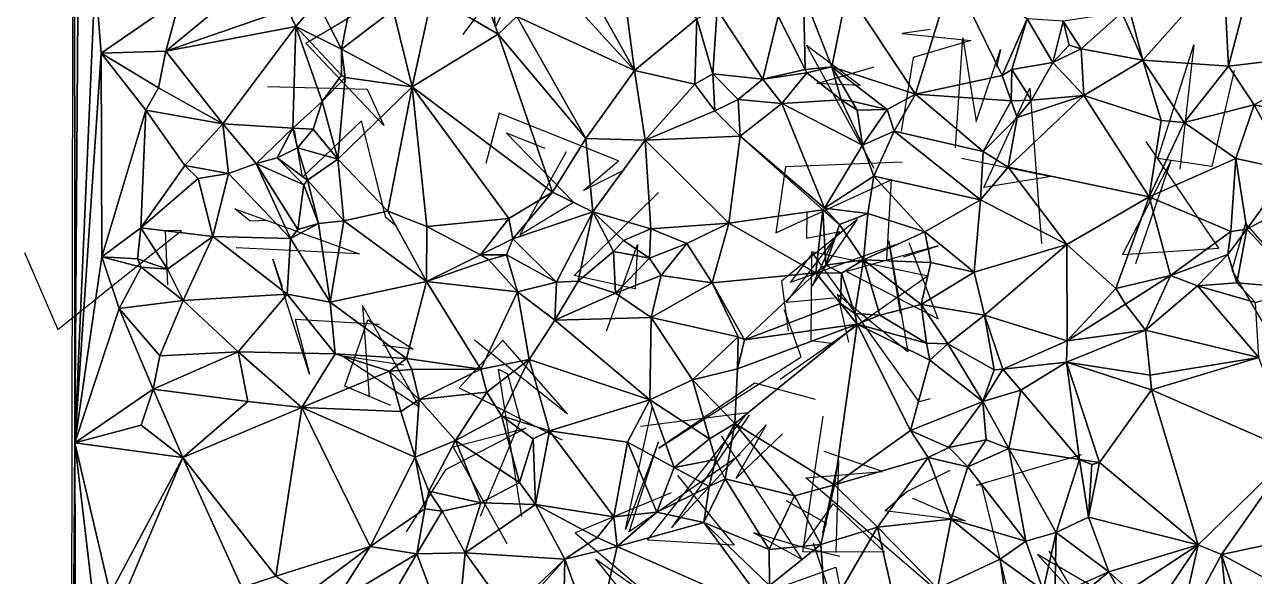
# Model space of a CAD drawing. Header units: metres. Extents: x -15.8 to 15.6, y -15.7 to 15.8.
# Drawn here: x -15.58 to -0.18, y -4.18 to 2.73 of the extents above; entities that cross this region are included whole.
import ezdxf

# ---------------------------------------------------------------- set-up
doc = ezdxf.new("R2010")
doc.units = ezdxf.units.M
doc.layers.add('CRACKS', color=1, linetype='Continuous')
doc.layers.add('STREET_MESH', color=7, linetype='Continuous')

msp = doc.modelspace()

# ---------------------------------------------------------------- linework, layer by layer
at = {"layer": 'CRACKS'}
for points in [[(-10.086, 2.605, 0.1), (-9.053, 3.993, 0.1), (-9.683, 2.699, 0.1), (-9.778, 3.835, 0.1), (-9.634, 3.802, 0.1)], [(-12.537, 1.953, 0.1), (-11.287, 1.918, 0.1), (-11.079, 1.464, 0.1), (-12.057, 2.494, 0.1), (-11.361, 2.907, 0.1)], [(-4.239, 2.666, 0.1), (-4.586, 2.615, 0.1), (-3.729, 2.528, 0.1), (-4.449, 2.315, 0.1), (-4.6, 1.389, 0.1)], [(-4.939, 0.926, 0.1), (-5.788, 2.472, 0.1), (-5.108, 1.967, 0.1), (-5.655, 1.99, 0.1), (-4.937, 2.2, 0.1)], [(-3.922, 1.188, 0.1), (-3.827, 2.563, 0.1), (-3.661, 1.514, 0.1), (-3.358, 2.415, 0.1), (-3.408, 2.196, 0.1)], [(-0.429, 2.155, 0.1), (-0.709, 0.951, 0.1), (-1.385, 1.05, 0.1), (-0.934, 2.475, 0.1), (-1.109, 0.92, 0.1)], [(-3.844, 1.056, 0.1), (-2.721, 0.827, 0.1), (-3.567, 0.689, 0.1), (-2.988, 1.933, 0.1), (-2.845, -0.014, 0.1)], [(-8.068, 0.907, 0.1), (-8.579, 0.65, 0.1), (-8.14, 1.023, 0.1), (-9.636, 1.621, 0.1), (-9.803, 0.991, 0.1)], [(-10.927, 0.203, 0.1), (-11.053, 0.311, 0.1), (-11.361, 1.524, 0.1), (-12.1, 0.817, 0.1), (-12.199, 1.403, 0.1)], [(-8.795, 1.135, 0.1), (-9.378, 0.095, 0.1), (-8.704, 0.505, 0.1), (-9.547, 1.373, 0.1), (-9.064, 1.181, 0.1)], [(-1.66, -0.263, 0.1), (-1.217, 1.025, 0.1), (-1.829, -0.152, 0.1), (-0.622, -0.072, 0.1), (-1.531, 1.266, 0.1)], [(-4.588, 1.007, 0.1), (-6.051, 0.946, 0.1), (-6.171, 0.119, 0.1), (-4.725, 0.784, 0.1), (-4.783, -0.207, 0.1)], [(-8.293, -1.109, 0.1), (-7.901, -0.025, 0.1), (-7.933, -0.58, 0.1), (-8.698, -0.413, 0.1), (-7.641, 0.626, 0.1)], [(-12.536, 0.277, 0.1), (-12.755, 0.268, 0.1), (-12.947, 0.422, 0.1), (-11.389, -0.143, 0.1), (-12.93, -0.067, 0.1)], [(-5.783, 0.382, 0.1), (-5.786, 0.054, 0.1), (-5.367, 0.138, 0.1), (-6.041, -0.747, 0.1), (-5.438, -0.694, 0.1)], [(-5.439, 0.058, 0.1), (-5.719, -0.549, 0.1), (-5.148, 0.293, 0.1), (-6.101, -0.484, 0.1), (-6.016, -1.106, 0.1)], [(0.574, -0.733, 0.1), (-0.289, 0.241, 0.1), (-0.459, -0.345, 0.1), (-0.018, -1.096, 0.1), (-0.021, -1.158, 0.1)], [(-15.579, -0.126, 0.1), (-15.164, -1.09, 0.1), (-13.614, 0.149, 0.1), (-13.818, 0.144, 0.1), (-13.788, -0.531, 0.1)], [(-4.61, -0.889, 0.1), (-4.753, 0.021, 0.1), (-4.519, -1.368, 0.1), (-5.399, -0.653, 0.1), (-5.261, -1.249, 0.1)], [(-4.675, -0.028, 0.1), (-5.988, -0.503, 0.1), (-5.695, -0.119, 0.1), (-4.263, -0.419, 0.1), (-6.118, -1.715, 0.1)], [(-4.237, -1.957, 0.1), (-4.375, -1.996, 0.1), (-5.724, -0.112, 0.1), (-5.734, -1.227, 0.1), (-5.437, -1.264, 0.1)], [(-4.573, -0.178, 0.1), (-4.138, -0.042, 0.1), (-5.286, -0.364, 0.1), (-4.137, -0.957, 0.1), (-4.502, -0.004, 0.1)], [(-11.139, -1.028, 0.1), (-12.191, -0.963, 0.1), (-12.011, -1.65, 0.1), (-12.472, -0.207, 0.1), (-12.352, -0.557, 0.1)], [(-10.829, -1.538, 0.1), (-11.593, -1.423, 0.1), (-10.634, -2.057, 0.1), (-11.349, -0.79, 0.1), (-11.264, -1.935, 0.1)], [(-5.673, -1.964, 0.1), (-6.435, -1.763, 0.1), (-7.635, -2.574, 0.1), (-5.852, -1.43, 0.1), (-6.063, -0.849, 0.1)], [(-10.992, -2.04, 0.1), (-11.568, -1.8, 0.1), (-11.281, -0.968, 0.1), (-10.711, -1.334, 0.1), (-11.093, -1.288, 0.1)], [(-9.945, -1.218, 0.1), (-8.778, -2.146, 0.1), (-9.59, -1.221, 0.1), (-10.137, -1.82, 0.1), (-8.848, -2.47, 0.1)], [(-9.352, -3.429, 0.1), (-9.645, -1.587, 0.1), (-9.533, -1.646, 0.1), (-9.373, -2.229, 0.1), (-9.875, -3.431, 0.1)], [(-6.616, -2.658, 0.1), (-8.009, -3.622, 0.1), (-7.641, -2.495, 0.1), (-8.055, -3.592, 0.1), (-7.713, -2.051, 0.1)], [(-7.4, -2.918, 0.1), (-6.691, -3.791, 0.1), (-7.777, -3.727, 0.1), (-6.527, -2.134, 0.1), (-7.865, -2.305, 0.1)], [(-6.504, -2.161, 0.1), (-7.477, -3.572, 0.1), (-6.293, -2.284, 0.1), (-6.67, -2.956, 0.1), (-6.085, -2.397, 0.1)], [(-5.835, -3.813, 0.1), (-5.451, -3.272, 0.1), (-4.81, -3.877, 0.1), (-5.833, -3.875, 0.1), (-5.578, -2.176, 0.1)], [(-9.536, -3.775, 0.1), (-10.212, -2.56, 0.1), (-9.302, -2.324, 0.1), (-10.306, -2.845, 0.1), (-10.802, -3.624, 0.1)], [(-5.37, -3.93, 0.1), (-5.812, -3.823, 0.1), (-6.445, -3.635, 0.1), (-5.841, -3.968, 0.1), (-6.849, -2.419, 0.1)], [(-4.581, -4.402, 0.1), (-3.934, -4.55, 0.1), (-5.794, -2.948, 0.1), (-4.836, -2.866, 0.1), (-5.565, -2.616, 0.1)], [(-6.039, -3.231, 0.1), (-5.54, -3.515, 0.1), (-5.581, -3.635, 0.1), (-5.386, -2.731, 0.1), (-5.42, -3.883, 0.1)], [(-2.263, -4.351, 0.1), (-3.265, -4.356, 0.1), (-3.59, -3.036, 0.1), (-3.656, -3.038, 0.1), (-2.344, -2.654, 0.1)], [(-4.457, -3.203, 0.1), (-3.798, -3.485, 0.1), (-4.806, -3.358, 0.1), (-4.535, -3.122, 0.1), (-3.987, -2.85, 0.1)], [(-7.483, -3.136, 0.1), (-8.683, -3.635, 0.1), (-7.626, -4.528, 0.1), (-8.43, -3.965, 0.1), (-7.826, -4.711, 0.1)], [(-5.86, -5.082, 0.1), (-6.33, -4.392, 0.1), (-5.418, -4.064, 0.1), (-5.147, -5.448, 0.1), (-5.7, -3.763, 0.1)], [(-2.021, -4.469, 0.1), (-1.211, -4.883, 0.1), (-2.895, -3.908, 0.1), (-2.397, -4.445, 0.1), (-2.747, -3.86, 0.1)]]:
    msp.add_polyline3d(points, dxfattribs=at)
at = {"layer": 'STREET_MESH'}
for points in [[(-14.949, -2.508), (-14.96, 14.885), (-14.999, -9.81)], [(-14.949, -2.508), (-14.894, 5.288), (-14.96, 14.885)], [(-14.894, 5.288), (-14.949, -2.508), (-14.694, 3.316)], [(-7.94, 2.152), (-8.132, 3.601), (-8.629, 3.388)], [(-8.132, 3.601), (-7.94, 2.152), (-7.161, 2.802)], [(-0.565, 3.419), (-1.764, 3.009), (-1.572, 2.282)], [(-0.565, 3.419), (-1.572, 2.282), (-0.501, 2.206)], [(-0.159, 3.516), (-0.565, 3.419), (-0.501, 2.206)], [(0.976, 2.385), (-0.159, 3.516), (-0.501, 2.206)], [(-14.949, -2.508), (-14.62, 2.369), (-14.694, 3.316)], [(-14.62, 2.369), (-13.632, 3.056), (-14.694, 3.316)], [(-13.632, 3.056), (-13.809, 2.395), (-12.748, 3.272)], [(-13.809, 2.395), (-12.286, 2.921), (-12.748, 3.272)], [(-11.915, 3.015), (-11.609, 2.419), (-11.447, 3.249)], [(-11.609, 2.419), (-10.965, 2.915), (-11.447, 3.249)], [(-8.824, 3.127), (-7.94, 2.152), (-8.629, 3.388)], [(-5.278, 3.152), (-4.423, 1.858), (-3.958, 3.364)], [(-3.958, 3.364), (-4.423, 1.858), (-3.337, 2.089)], [(-3.022, 2.801), (-3.958, 3.364), (-3.337, 2.089)], [(-10.723, 1.949), (-10.476, 3.094), (-10.965, 2.915)], [(-10.476, 3.094), (-10.723, 1.949), (-9.647, 2.607)], [(-9.773, 2.957), (-10.476, 3.094), (-9.647, 2.607)], [(-7.94, 2.152), (-8.824, 3.127), (-9.413, 2.83)], [(-5.822, 3.105), (-6.141, 2.833), (-5.802, 2.167)], [(-5.822, 3.105), (-5.469, 2.201), (-5.278, 3.152)], [(-5.469, 2.201), (-5.822, 3.105), (-5.802, 2.167)], [(-5.278, 3.152), (-5.469, 2.201), (-4.423, 1.858)], [(-13.632, 3.056), (-14.62, 2.369), (-13.809, 2.395)], [(-11.915, 3.015), (-12.286, 2.921), (-12.183, 2.706)], [(-11.609, 2.419), (-11.915, 3.015), (-12.183, 2.706)], [(-9.413, 2.83), (-9.773, 2.957), (-9.647, 2.607)], [(-1.764, 3.009), (-1.837, 2.88), (-1.572, 2.282)], [(-12.183, 2.706), (-12.286, 2.921), (-13.809, 2.395)], [(-11.609, 2.419), (-10.723, 1.949), (-10.965, 2.915)], [(-8.551, 1.304), (-9.413, 2.83), (-9.647, 2.607)], [(-8.551, 1.304), (-7.94, 2.152), (-9.413, 2.83)], [(-7.94, 2.152), (-7.183, 1.984), (-7.161, 2.802)], [(-7.183, 1.984), (-6.96, 2.112), (-7.161, 2.802)], [(-6.96, 2.112), (-6.904, 2.918), (-7.161, 2.802)], [(-6.96, 2.112), (-6.333, 2.044), (-6.904, 2.918)], [(-6.904, 2.918), (-6.333, 2.044), (-6.141, 2.833)], [(-6.141, 2.833), (-6.333, 2.044), (-5.802, 2.167)], [(-3.213, 2.166), (-3.022, 2.801), (-3.337, 2.089)], [(-3.213, 2.166), (-2.701, 2.252), (-3.022, 2.801)], [(-2.701, 2.252), (-2.57, 2.773), (-3.022, 2.801)], [(-2.57, 2.773), (-2.701, 2.252), (-2.497, 2.47)], [(-2.57, 2.773), (-2.348, 2.426), (-1.837, 2.88)], [(-2.348, 2.426), (-2.57, 2.773), (-2.497, 2.47)], [(-1.837, 2.88), (-2.348, 2.426), (-1.572, 2.282)], [(-13.095, 1.486), (-12.183, 2.706), (-13.809, 2.395)], [(-12.183, 2.706), (-13.095, 1.486), (-12.22, 1.432)], [(-11.852, 1.764), (-12.183, 2.706), (-12.22, 1.432)], [(-11.852, 1.764), (-11.612, 2.094), (-12.183, 2.706)], [(-11.612, 2.094), (-11.609, 2.419), (-12.183, 2.706)], [(-10.723, 1.949), (-8.967, 0.632), (-9.647, 2.607)], [(-8.967, 0.632), (-8.551, 1.304), (-9.647, 2.607)], [(-2.701, 2.252), (-2.348, 2.426), (-2.497, 2.47)], [(-14.611, -0.179), (-14.62, 2.369), (-14.949, -2.508)], [(-14.62, 2.369), (-13.902, 1.936), (-13.809, 2.395)], [(-14.611, -0.179), (-14.062, 1.655), (-14.62, 2.369)], [(-14.062, 1.655), (-13.902, 1.936), (-14.62, 2.369)], [(-13.902, 1.936), (-13.095, 1.486), (-13.809, 2.395)], [(-11.609, 2.419), (-11.612, 2.094), (-11.564, 2.065)], [(-11.609, 2.419), (-11.564, 2.065), (-10.723, 1.949)], [(-2.348, 2.426), (-2.701, 2.252), (-2.313, 1.841)], [(-2.348, 2.426), (-2.313, 1.841), (-1.572, 2.282)], [(-0.178, 1.725), (0.976, 2.385), (-0.501, 2.206)], [(0.568, 1.573), (0.976, 2.385), (-0.178, 1.725)], [(-6.333, 2.044), (-5.784, 2.125), (-5.802, 2.167)], [(-5.784, 2.125), (-5.469, 2.201), (-5.802, 2.167)], [(-5.784, 2.125), (-5.353, 1.788), (-5.469, 2.201)], [(-5.469, 2.201), (-4.778, 1.667), (-4.423, 1.858)], [(-4.778, 1.667), (-5.469, 2.201), (-5.22, 1.77)], [(-5.469, 2.201), (-5.353, 1.788), (-5.22, 1.77)], [(-3.224, 1.772), (-3.213, 2.166), (-3.337, 2.089)], [(-2.97, 1.78), (-3.213, 2.166), (-3.224, 1.772)], [(-2.701, 2.252), (-3.213, 2.166), (-2.97, 1.78)], [(-2.701, 2.252), (-2.97, 1.78), (-2.313, 1.841)], [(-2.313, 1.841), (-1.346, 1.528), (-1.572, 2.282)], [(-1.572, 2.282), (-1.058, 1.501), (-0.501, 2.206)], [(-1.346, 1.528), (-1.058, 1.501), (-1.572, 2.282)], [(-1.058, 1.501), (-0.178, 1.725), (-0.501, 2.206)], [(-11.612, 2.094), (-11.852, 1.764), (-11.564, 2.065)], [(-11.564, 2.065), (-11.852, 1.764), (-11.658, 1.045)], [(-10.723, 1.949), (-11.564, 2.065), (-11.658, 1.045)], [(-7.94, 2.152), (-8.551, 1.304), (-7.808, 1.28)], [(-7.183, 1.984), (-7.94, 2.152), (-7.808, 1.28)], [(-6.96, 2.112), (-7.183, 1.984), (-6.936, 1.65)], [(-6.641, 1.791), (-6.96, 2.112), (-6.936, 1.65)], [(-6.641, 1.791), (-6.333, 2.044), (-6.96, 2.112)], [(-6.333, 2.044), (-6.641, 1.791), (-6.097, 1.74)], [(-5.784, 2.125), (-6.333, 2.044), (-6.097, 1.74)], [(-5.353, 1.788), (-5.784, 2.125), (-6.097, 1.74)], [(-4.423, 1.858), (-3.224, 1.772), (-3.337, 2.089)], [(-14.062, 1.655), (-13.095, 1.486), (-13.902, 1.936)], [(-10.723, 1.949), (-11.658, 1.045), (-11.03, 0.393)], [(-10.723, 1.949), (-11.03, 0.393), (-10.543, 0.2)], [(-9.514, 0.302), (-10.723, 1.949), (-10.543, 0.2)], [(-9.514, 0.302), (-8.967, 0.632), (-10.723, 1.949)], [(-7.183, 1.984), (-7.808, 1.28), (-6.936, 1.65)], [(-4.423, 1.858), (-4.778, 1.667), (-4.688, 1.393)], [(-4.423, 1.858), (-4.688, 1.393), (-3.574, 1.138)], [(-3.224, 1.772), (-4.423, 1.858), (-3.574, 1.138)], [(-11.964, 1.418), (-11.852, 1.764), (-12.22, 1.432)], [(-11.852, 1.764), (-11.964, 1.418), (-11.658, 1.045)], [(-6.617, 1.332), (-6.641, 1.791), (-6.936, 1.65)], [(-6.641, 1.791), (-6.617, 1.332), (-6.097, 1.74)], [(-6.617, 1.332), (-5.56, 0.428), (-6.097, 1.74)], [(-5.353, 1.788), (-6.097, 1.74), (-5.084, 1.218)], [(-6.097, 1.74), (-5.56, 0.428), (-5.084, 1.218)], [(-5.153, 1.658), (-5.353, 1.788), (-5.084, 1.218)], [(-5.353, 1.788), (-5.153, 1.658), (-5.22, 1.77)], [(-5.153, 1.658), (-4.778, 1.667), (-5.22, 1.77)], [(-3.146, 1.565), (-3.224, 1.772), (-3.574, 1.138)], [(-3.26, 0.944), (-2.313, 1.841), (-3.146, 1.565)], [(-2.313, 1.841), (-3.26, 0.944), (-1.496, 0.57)], [(-2.97, 1.78), (-3.224, 1.772), (-3.146, 1.565)], [(-2.313, 1.841), (-2.97, 1.78), (-3.146, 1.565)], [(-1.346, 1.528), (-2.313, 1.841), (-1.496, 0.57)], [(-0.178, 1.725), (-1.058, 1.501), (-0.41, 1.052)], [(0.263, 0.905), (-0.178, 1.725), (-0.41, 1.052)], [(0.568, 1.573), (-0.178, 1.725), (0.263, 0.905)], [(-14.123, 0.183), (-14.062, 1.655), (-14.611, -0.179)], [(-14.062, 1.655), (-14.123, 0.183), (-13.574, 0.966)], [(-13.095, 1.486), (-14.062, 1.655), (-13.574, 0.966)], [(-7.808, 1.28), (-6.617, 1.332), (-6.936, 1.65)], [(-4.778, 1.667), (-5.153, 1.658), (-5.084, 1.218)], [(-4.778, 1.667), (-5.084, 1.218), (-4.688, 1.393)], [(-3.26, 0.944), (-3.146, 1.565), (-3.574, 1.138)], [(-13.026, 0.865), (-13.095, 1.486), (-13.574, 0.966)], [(-13.095, 1.486), (-12.679, 0.987), (-12.22, 1.432)], [(-13.026, 0.865), (-12.679, 0.987), (-13.095, 1.486)], [(-12.679, 0.987), (-12.415, 1.059), (-12.22, 1.432)], [(-12.415, 1.059), (-12.161, 1.186), (-12.22, 1.432)], [(-12.161, 1.186), (-11.964, 1.418), (-12.22, 1.432)], [(-11.964, 1.418), (-12.161, 1.186), (-11.658, 1.045)], [(-5.084, 1.218), (-4.943, 0.829), (-4.688, 1.393)], [(-4.688, 1.393), (-4.943, 0.829), (-3.606, 0.533)], [(-4.688, 1.393), (-3.606, 0.533), (-3.574, 1.138)], [(-1.058, 1.501), (-1.346, 1.528), (-1.496, 0.57)], [(-0.41, 1.052), (-1.058, 1.501), (-1.496, 0.57)], [(-8.551, 1.304), (-8.967, 0.632), (-8.462, 0.383)], [(-7.808, 1.28), (-8.551, 1.304), (-8.462, 0.383)], [(-7.808, 1.28), (-8.462, 0.383), (-7.734, 0.171)], [(-6.617, 1.332), (-7.808, 1.28), (-6.757, 0.243)], [(-6.757, 0.243), (-7.808, 1.28), (-7.734, 0.171)], [(-5.58, 0.408), (-6.617, 1.332), (-6.757, 0.243)], [(-5.56, 0.428), (-6.617, 1.332), (-5.58, 0.408)], [(-12.415, 1.059), (-12.034, 0.779), (-12.161, 1.186)], [(-12.161, 1.186), (-12.034, 0.779), (-11.658, 1.045)], [(-5.084, 1.218), (-5.56, 0.428), (-4.943, 0.829)], [(-3.606, 0.533), (-3.26, 0.944), (-3.574, 1.138)], [(-14.123, 0.183), (-13.405, 0.801), (-13.574, 0.966)], [(-13.405, 0.801), (-13.026, 0.865), (-13.574, 0.966)], [(-12.679, 0.987), (-13.026, 0.865), (-12.249, 0.052)], [(-12.081, 0.722), (-12.415, 1.059), (-12.679, 0.987)], [(-12.158, 0.164), (-12.679, 0.987), (-12.249, 0.052)], [(-12.158, 0.164), (-12.081, 0.722), (-12.679, 0.987)], [(-12.415, 1.059), (-12.081, 0.722), (-12.034, 0.779)], [(-11.658, 1.045), (-12.034, 0.779), (-11.582, 0.272)], [(-11.03, 0.393), (-11.658, 1.045), (-11.582, 0.272)], [(-3.26, 0.944), (-3.606, 0.533), (-2.524, -0.025)], [(-1.496, 0.57), (-3.26, 0.944), (-2.524, -0.025)], [(-0.471, 0.137), (-0.41, 1.052), (-1.496, 0.57)], [(-0.41, 1.052), (-0.471, 0.137), (-0.272, 0.168)], [(0.263, 0.905), (-0.41, 1.052), (-0.272, 0.168)], [(-13.405, 0.801), (-14.123, 0.183), (-13.222, 0.076)], [(-13.026, 0.865), (-13.405, 0.801), (-13.222, 0.076)], [(-12.249, 0.052), (-13.026, 0.865), (-13.222, 0.076)], [(-12.034, 0.779), (-12.081, 0.722), (-11.897, 0.237)], [(-12.034, 0.779), (-11.897, 0.237), (-11.582, 0.272)], [(-5.56, 0.428), (-5.02, 0.362), (-4.943, 0.829)], [(-4.943, 0.829), (-5.02, 0.362), (-4.304, 0.133)], [(-4.943, 0.829), (-4.304, 0.133), (-3.606, 0.533)], [(0.633, 0.649), (0.263, 0.905), (-0.272, 0.168)], [(-12.081, 0.722), (-12.158, 0.164), (-11.897, 0.237)], [(-9.514, 0.302), (-9.465, 0.044), (-8.967, 0.632)], [(-8.967, 0.632), (-9.465, 0.044), (-8.462, 0.383)], [(0.426, -0.576), (0.633, 0.649), (-0.272, 0.168)], [(-4.304, 0.133), (-3.687, -0.373), (-3.606, 0.533)], [(-3.606, 0.533), (-3.687, -0.373), (-2.524, -0.025)], [(-1.913, -0.577), (-1.496, 0.57), (-2.524, -0.025)], [(-1.913, -0.577), (-1.227, -0.415), (-1.496, 0.57)], [(-1.227, -0.415), (-0.471, 0.137), (-1.496, 0.57)], [(-10.546, -0.487), (-11.03, 0.393), (-11.582, 0.272)], [(-11.03, 0.393), (-10.546, -0.487), (-10.543, 0.2)], [(-9.465, 0.044), (-8.917, -0.495), (-8.462, 0.383)], [(-8.917, -0.495), (-8.645, -0.486), (-8.462, 0.383)], [(-8.645, -0.486), (-8.205, -0.112), (-8.462, 0.383)], [(-8.462, 0.383), (-8.08, 0.025), (-7.734, 0.171)], [(-8.205, -0.112), (-8.08, 0.025), (-8.462, 0.383)], [(-5.671, -0.382), (-5.58, 0.408), (-6.757, 0.243)], [(-5.544, -0.284), (-5.58, 0.408), (-5.671, -0.382)], [(-5.375, 0.225), (-5.56, 0.428), (-5.58, 0.408)], [(-5.544, -0.284), (-5.375, 0.225), (-5.58, 0.408)], [(-5.56, 0.428), (-5.375, 0.225), (-5.02, 0.362)], [(-5.375, 0.225), (-5.072, -0.219), (-5.02, 0.362)], [(-5.02, 0.362), (-5.072, -0.219), (-4.304, 0.133)], [(-14.166, -0.204), (-14.123, 0.183), (-14.611, -0.179)], [(-13.791, -0.335), (-14.123, 0.183), (-14.166, -0.204)], [(-14.123, 0.183), (-13.791, -0.335), (-13.222, 0.076)], [(-11.752, -0.747), (-11.897, 0.237), (-12.249, 0.052)], [(-11.897, 0.237), (-12.158, 0.164), (-12.249, 0.052)], [(-11.897, 0.237), (-11.752, -0.747), (-11.582, 0.272)], [(-11.752, -0.747), (-10.546, -0.487), (-11.582, 0.272)], [(-10.546, -0.487), (-9.869, -0.153), (-10.543, 0.2)], [(-9.869, -0.153), (-9.514, 0.302), (-10.543, 0.2)], [(-9.465, 0.044), (-9.514, 0.302), (-9.869, -0.153)], [(-8.08, 0.025), (-7.752, -0.198), (-7.734, 0.171)], [(-7.752, -0.198), (-7.286, -0.011), (-7.734, 0.171)], [(-7.286, -0.011), (-6.757, 0.243), (-7.734, 0.171)], [(-7.286, -0.011), (-6.968, -0.507), (-6.757, 0.243)], [(-6.968, -0.507), (-5.671, -0.382), (-6.757, 0.243)], [(-5.375, 0.225), (-5.544, -0.284), (-5.072, -0.219)], [(-0.51, -0.15), (-0.396, -0.505), (-0.272, 0.168)], [(-0.471, 0.137), (-0.51, -0.15), (-0.272, 0.168)], [(-0.396, -0.505), (0.426, -0.576), (-0.272, 0.168)], [(-13.791, -0.335), (-13.591, -0.725), (-13.222, 0.076)], [(-13.222, 0.076), (-13.591, -0.725), (-12.291, -0.647)], [(-12.249, 0.052), (-13.222, 0.076), (-12.291, -0.647)], [(-11.752, -0.747), (-12.249, 0.052), (-12.291, -0.647)], [(-9.542, -0.154), (-9.465, 0.044), (-9.869, -0.153)], [(-9.465, 0.044), (-9.542, -0.154), (-8.917, -0.495)], [(-7.752, -0.198), (-8.08, 0.025), (-8.205, -0.112)], [(-5.072, -0.219), (-4.23, -0.252), (-4.304, 0.133)], [(-4.23, -0.252), (-3.687, -0.373), (-4.304, 0.133)], [(-0.51, -0.15), (-0.471, 0.137), (-1.227, -0.415)], [(-9.764, -0.216), (-9.869, -0.153), (-10.546, -0.487)], [(-9.542, -0.154), (-9.869, -0.153), (-9.764, -0.216)], [(-8.645, -0.486), (-8.178, -0.636), (-8.205, -0.112)], [(-8.178, -0.636), (-7.752, -0.198), (-8.205, -0.112)], [(-7.752, -0.198), (-7.605, -0.412), (-7.286, -0.011)], [(-7.286, -0.011), (-7.605, -0.412), (-6.968, -0.507)], [(-3.687, -0.373), (-3.556, -0.908), (-2.524, -0.025)], [(-3.556, -0.908), (-2.523, -1.231), (-2.524, -0.025)], [(-2.523, -1.231), (-1.913, -0.577), (-2.524, -0.025)], [(-0.51, -0.15), (-1.227, -0.415), (-0.888, -0.542)], [(-0.396, -0.505), (-0.51, -0.15), (-0.888, -0.542)], [(-14.611, -0.179), (-14.949, -2.508), (-14.394, -0.827)], [(-14.118, -0.31), (-14.611, -0.179), (-14.394, -0.827)], [(-14.118, -0.31), (-14.166, -0.204), (-14.611, -0.179)], [(-14.118, -0.31), (-13.791, -0.335), (-14.166, -0.204)], [(-9.405, -0.618), (-9.764, -0.216), (-10.546, -0.487)], [(-9.405, -0.618), (-9.542, -0.154), (-9.764, -0.216)], [(-9.542, -0.154), (-9.405, -0.618), (-8.917, -0.495)], [(-7.752, -0.198), (-8.178, -0.636), (-7.605, -0.412)], [(-5.348, -0.383), (-5.544, -0.284), (-5.671, -0.382)], [(-5.544, -0.284), (-5.348, -0.383), (-5.072, -0.219)], [(-5.072, -0.219), (-5.348, -0.383), (-5.179, -0.889)], [(-4.867, -0.908), (-5.072, -0.219), (-5.179, -0.889)], [(-5.072, -0.219), (-4.867, -0.908), (-4.352, -0.776)], [(-4.23, -0.252), (-5.072, -0.219), (-4.352, -0.776)], [(-3.687, -0.373), (-4.23, -0.252), (-4.352, -0.776)], [(-13.591, -0.725), (-14.118, -0.31), (-14.394, -0.827)], [(-13.791, -0.335), (-14.118, -0.31), (-13.591, -0.725)], [(-7.605, -0.412), (-8.178, -0.636), (-7.731, -0.94)], [(-6.968, -0.507), (-7.605, -0.412), (-7.731, -0.94)], [(-5.671, -0.382), (-6.968, -0.507), (-6.562, -1.219)], [(-5.361, -0.763), (-5.671, -0.382), (-6.562, -1.219)], [(-5.361, -0.763), (-5.348, -0.383), (-5.671, -0.382)], [(-5.348, -0.383), (-5.361, -0.763), (-5.179, -0.889)], [(-3.556, -0.908), (-3.687, -0.373), (-4.352, -0.776)], [(-1.913, -0.577), (-1.789, -0.771), (-1.227, -0.415)], [(-1.227, -0.415), (-1.789, -0.771), (-1.539, -1.097)], [(-0.888, -0.542), (-1.227, -0.415), (-1.539, -1.097)], [(-11.752, -0.747), (-10.797, -1.453), (-10.546, -0.487)], [(-10.797, -1.453), (-9.864, -1.587), (-10.546, -0.487)], [(-9.864, -1.587), (-9.405, -0.618), (-10.546, -0.487)], [(-8.917, -0.495), (-9.405, -0.618), (-8.94, -0.971)], [(-8.645, -0.486), (-8.917, -0.495), (-8.94, -0.971)], [(-8.178, -0.636), (-8.645, -0.486), (-8.94, -0.971)], [(-6.968, -0.507), (-7.731, -0.94), (-6.643, -1.182)], [(-6.968, -0.507), (-6.643, -1.182), (-6.562, -1.219)], [(-1.789, -0.771), (-1.913, -0.577), (-2.523, -1.231)], [(-0.888, -0.542), (-1.539, -1.097), (-0.123, -1.439)], [(-0.396, -0.505), (-0.888, -0.542), (-0.161, -0.753)], [(-0.161, -0.753), (-0.888, -0.542), (-0.123, -1.439)], [(0.426, -0.576), (-0.396, -0.505), (-0.161, -0.753)], [(-13.884, -1.418), (-13.591, -0.725), (-14.394, -0.827)], [(-13.591, -0.725), (-13.884, -1.418), (-12.903, -1.368)], [(-13.591, -0.725), (-12.903, -1.368), (-12.291, -0.647)], [(-12.903, -1.368), (-11.688, -1.393), (-12.291, -0.647)], [(-11.688, -1.393), (-11.752, -0.747), (-12.291, -0.647)], [(-10.797, -1.453), (-11.752, -0.747), (-11.688, -1.393)], [(-9.405, -0.618), (-9.864, -1.587), (-9.258, -1.465)], [(-8.94, -0.971), (-9.405, -0.618), (-9.258, -1.465)], [(-7.731, -0.94), (-8.178, -0.636), (-8.94, -0.971)], [(-5.153, -1.021), (-5.361, -0.763), (-6.562, -1.219)], [(-5.361, -0.763), (-5.153, -1.021), (-5.179, -0.889)], [(-14.949, -2.508), (-13.97, -1.836), (-14.394, -0.827)], [(-13.97, -1.836), (-13.884, -1.418), (-14.394, -0.827)], [(-5.153, -1.021), (-4.867, -0.908), (-5.179, -0.889)], [(-5.153, -1.021), (-4.285, -1.261), (-4.867, -0.908)], [(-4.867, -0.908), (-4.285, -1.261), (-4.352, -0.776)], [(-4.016, -1.269), (-3.556, -0.908), (-4.352, -0.776)], [(-4.285, -1.261), (-4.016, -1.269), (-4.352, -0.776)], [(-4.016, -1.269), (-3.435, -1.596), (-3.556, -0.908)], [(-3.556, -0.908), (-3.327, -1.588), (-2.523, -1.231)], [(-3.435, -1.596), (-3.327, -1.588), (-3.556, -0.908)], [(-1.789, -0.771), (-2.523, -1.231), (-1.539, -1.097)], [(-7.749, -1.97), (-8.94, -0.971), (-9.258, -1.465)], [(-7.749, -1.97), (-7.731, -0.94), (-8.94, -0.971)], [(-7.749, -1.97), (-7.212, -1.72), (-7.731, -0.94)], [(-7.731, -0.94), (-7.212, -1.72), (-6.643, -1.182)], [(-5.153, -1.021), (-6.685, -2.267), (-5.434, -3.034)], [(-5.153, -1.021), (-6.652, -1.584), (-6.685, -2.267)], [(-6.652, -1.584), (-5.153, -1.021), (-6.562, -1.219)], [(-4.482, -2.353), (-5.153, -1.021), (-5.434, -3.034)], [(-4.241, -1.473), (-5.153, -1.021), (-4.482, -2.353)], [(-4.241, -1.473), (-4.285, -1.261), (-5.153, -1.021)], [(-7.212, -1.72), (-6.652, -1.584), (-6.643, -1.182)], [(-6.643, -1.182), (-6.652, -1.584), (-6.562, -1.219)], [(-3.327, -1.588), (-2.529, -1.5), (-2.523, -1.231)], [(-2.523, -1.231), (-2.529, -1.5), (-1.539, -1.097)], [(-2.529, -1.5), (-1.48, -1.66), (-1.539, -1.097)], [(-1.539, -1.097), (-1.48, -1.66), (-0.123, -1.439)], [(-13.884, -1.418), (-13.97, -1.836), (-12.903, -1.368)], [(-13.97, -1.836), (-12.785, -1.991), (-12.903, -1.368)], [(-12.105, -2.068), (-11.688, -1.393), (-12.903, -1.368)], [(-12.785, -1.991), (-12.105, -2.068), (-12.903, -1.368)], [(-4.285, -1.261), (-4.241, -1.473), (-4.016, -1.269)], [(-4.016, -1.269), (-4.241, -1.473), (-3.576, -1.99)], [(-3.435, -1.596), (-4.016, -1.269), (-3.576, -1.99)], [(-12.105, -2.068), (-11.01, -1.612), (-11.688, -1.393)], [(-11.01, -1.612), (-10.797, -1.453), (-11.688, -1.393)], [(-11.01, -1.612), (-10.728, -1.59), (-10.797, -1.453)], [(-10.797, -1.453), (-10.728, -1.59), (-9.864, -1.587)], [(-9.864, -1.587), (-9.789, -1.873), (-9.258, -1.465)], [(-9.789, -1.873), (-9.605, -2.171), (-9.258, -1.465)], [(-9.605, -2.171), (-9.005, -2.359), (-9.258, -1.465)], [(-9.005, -2.359), (-7.749, -1.97), (-9.258, -1.465)], [(-3.576, -1.99), (-4.241, -1.473), (-4.482, -2.353)], [(-3.327, -1.588), (-3.1, -1.85), (-2.529, -1.5)], [(-3.1, -1.85), (-2.369, -2.718), (-2.529, -1.5)], [(-2.529, -1.5), (-2.118, -2.753), (-1.466, -1.846)], [(-1.48, -1.66), (-2.529, -1.5), (-1.466, -1.846)], [(-2.529, -1.5), (-2.369, -2.718), (-2.118, -2.753)], [(-1.48, -1.66), (-1.466, -1.846), (-0.123, -1.439)], [(-1.466, -1.846), (0.315, -2.623), (-0.123, -1.439)], [(-10.868, -2.115), (-11.01, -1.612), (-12.105, -2.068)], [(-10.728, -1.59), (-11.01, -1.612), (-10.638, -1.965)], [(-11.01, -1.612), (-10.868, -2.115), (-10.638, -1.965)], [(-9.864, -1.587), (-10.728, -1.59), (-10.638, -1.965)], [(-9.789, -1.873), (-9.864, -1.587), (-10.638, -1.965)], [(-6.652, -1.584), (-7.212, -1.72), (-6.685, -2.267)], [(-3.327, -1.588), (-3.435, -1.596), (-3.576, -1.99)], [(-3.1, -1.85), (-3.327, -1.588), (-3.576, -1.99)], [(-14.121, -2.289), (-13.97, -1.836), (-14.949, -2.508)], [(-13.596, -2.693), (-13.97, -1.836), (-14.121, -2.289)], [(-12.785, -1.991), (-13.97, -1.836), (-13.596, -2.693)], [(-7.212, -1.72), (-7.749, -1.97), (-7.003, -2.458)], [(-7.212, -1.72), (-7.003, -2.458), (-6.685, -2.267)], [(-1.466, -1.846), (-2.118, -2.753), (-0.882, -3.786)], [(0.315, -2.623), (-1.466, -1.846), (-0.882, -3.786)], [(-12.105, -2.068), (-12.785, -1.991), (-13.596, -2.693)], [(-10.868, -2.115), (-10.687, -2.688), (-10.638, -1.965)], [(-10.687, -2.688), (-10.182, -2.48), (-10.638, -1.965)], [(-10.182, -2.48), (-9.789, -1.873), (-10.638, -1.965)], [(-9.605, -2.171), (-9.789, -1.873), (-10.182, -2.48)], [(-7.749, -1.97), (-9.005, -2.359), (-8.027, -2.499)], [(-7.445, -2.816), (-7.749, -1.97), (-8.027, -2.499)], [(-7.749, -1.97), (-7.445, -2.816), (-7.003, -2.458)], [(-4.004, -2.566), (-3.576, -1.99), (-4.482, -2.353)], [(-4.004, -2.566), (-3.536, -2.469), (-3.576, -1.99)], [(-3.1, -1.85), (-3.576, -1.99), (-3.253, -2.578)], [(-3.576, -1.99), (-3.536, -2.469), (-3.253, -2.578)], [(-2.369, -2.718), (-3.1, -1.85), (-3.253, -2.578)], [(-12.434, -4.179), (-12.105, -2.068), (-13.596, -2.693)], [(-12.105, -2.068), (-12.434, -4.179), (-11.252, -3.808)], [(-10.687, -2.688), (-12.105, -2.068), (-11.252, -3.808)], [(-10.687, -2.688), (-10.868, -2.115), (-12.105, -2.068)], [(-13.596, -2.693), (-14.121, -2.289), (-14.949, -2.508)], [(-9.605, -2.171), (-10.182, -2.48), (-9.381, -3.006)], [(-9.209, -2.457), (-9.605, -2.171), (-9.381, -3.006)], [(-9.005, -2.359), (-9.605, -2.171), (-9.209, -2.457)], [(-7.003, -2.458), (-6.926, -2.716), (-6.685, -2.267)], [(-6.926, -2.716), (-6.806, -2.958), (-6.685, -2.267)], [(-6.806, -2.958), (-5.937, -3.171), (-6.685, -2.267)], [(-6.685, -2.267), (-5.937, -3.171), (-5.434, -3.034)], [(-9.179, -3.279), (-9.209, -2.457), (-9.381, -3.006)], [(-9.005, -2.359), (-9.209, -2.457), (-9.179, -3.279)], [(-8.201, -3.435), (-9.005, -2.359), (-9.179, -3.279)], [(-9.005, -2.359), (-8.201, -3.435), (-8.027, -2.499)], [(-7.445, -2.816), (-6.926, -2.716), (-7.003, -2.458)], [(-4.263, -2.691), (-4.482, -2.353), (-5.434, -3.034)], [(-4.263, -2.691), (-4.004, -2.566), (-4.482, -2.353)], [(-14.939, -7.047), (-14.949, -2.508), (-14.999, -9.81)], [(-14.949, -2.508), (-14.939, -7.047), (-14.583, -5.63)], [(-14.508, -4.393), (-14.949, -2.508), (-14.583, -5.63)], [(-14.508, -4.393), (-13.596, -2.693), (-14.949, -2.508)], [(-10.182, -2.48), (-10.687, -2.688), (-10.518, -3.112)], [(-9.863, -3.258), (-10.182, -2.48), (-10.518, -3.112)], [(-10.182, -2.48), (-9.863, -3.258), (-9.381, -3.006)], [(-8.201, -3.435), (-7.662, -3.378), (-8.027, -2.499)], [(-7.662, -3.378), (-7.445, -2.816), (-8.027, -2.499)], [(-4.263, -2.691), (-3.766, -2.809), (-4.004, -2.566)], [(-3.766, -2.809), (-3.536, -2.469), (-4.004, -2.566)], [(-3.536, -2.469), (-3.766, -2.809), (-3.253, -2.578)], [(-3.766, -2.809), (-3.041, -3.74), (-3.253, -2.578)], [(-2.661, -3.632), (-2.369, -2.718), (-3.253, -2.578)], [(-3.041, -3.74), (-2.661, -3.632), (-3.253, -2.578)], [(-13.596, -2.693), (-14.508, -4.393), (-14.341, -4.442)], [(-12.858, -4.318), (-13.596, -2.693), (-14.341, -4.442)], [(-12.858, -4.318), (-12.434, -4.179), (-13.596, -2.693)], [(-10.568, -3.335), (-10.687, -2.688), (-11.252, -3.808)], [(-10.687, -2.688), (-10.568, -3.335), (-10.518, -3.112)], [(-7.445, -2.816), (-7.005, -3.054), (-6.926, -2.716)], [(-6.926, -2.716), (-7.005, -3.054), (-6.806, -2.958)], [(-4.895, -3.563), (-4.263, -2.691), (-5.434, -3.034)], [(-3.973, -3.463), (-4.263, -2.691), (-4.895, -3.563)], [(-3.766, -2.809), (-4.263, -2.691), (-3.973, -3.463)], [(-2.369, -2.718), (-2.661, -3.632), (-2.253, -3.441)], [(-2.213, -2.78), (-2.369, -2.718), (-2.253, -3.441)], [(-2.369, -2.718), (-2.213, -2.78), (-2.118, -2.753)], [(-2.118, -2.753), (-2.253, -3.441), (-0.882, -3.786)], [(-2.118, -2.753), (-2.213, -2.78), (-2.253, -3.441)], [(-0.589, -3.907), (0.315, -2.623), (-0.882, -3.786)], [(-0.589, -3.907), (0.793, -3.614), (0.315, -2.623)], [(-7.005, -3.054), (-7.445, -2.816), (-7.662, -3.378)], [(-3.041, -3.74), (-3.766, -2.809), (-3.973, -3.463)], [(-9.863, -3.258), (-9.179, -3.279), (-9.381, -3.006)], [(-7.005, -3.054), (-7.662, -3.378), (-7.07, -3.504)], [(-6.254, -3.844), (-6.806, -2.958), (-7.07, -3.504)], [(-6.806, -2.958), (-7.005, -3.054), (-7.07, -3.504)], [(-5.937, -3.171), (-6.806, -2.958), (-6.254, -3.844)], [(-5.937, -3.171), (-5.605, -3.781), (-5.434, -3.034)], [(-5.605, -3.781), (-4.895, -3.563), (-5.434, -3.034)], [(-10.568, -3.335), (-10.351, -3.365), (-10.518, -3.112)], [(-10.351, -3.365), (-9.863, -3.258), (-10.518, -3.112)], [(-5.605, -3.781), (-5.937, -3.171), (-6.254, -3.844)], [(-10.568, -3.335), (-11.252, -3.808), (-10.667, -3.898)], [(-10.351, -3.365), (-10.568, -3.335), (-10.667, -3.898)], [(-10.06, -3.887), (-10.351, -3.365), (-10.667, -3.898)], [(-10.351, -3.365), (-10.06, -3.887), (-9.863, -3.258)], [(-10.06, -3.887), (-9.179, -3.279), (-9.863, -3.258)], [(-9.179, -3.279), (-10.06, -3.887), (-8.814, -3.967)], [(-9.179, -3.279), (-8.814, -3.967), (-8.408, -3.695)], [(-8.201, -3.435), (-9.179, -3.279), (-8.408, -3.695)], [(-7.662, -3.378), (-8.201, -3.435), (-8.157, -3.805)], [(-7.662, -3.378), (-8.157, -3.805), (-7.07, -3.504)], [(-8.157, -3.805), (-8.201, -3.435), (-8.408, -3.695)], [(-8.157, -3.805), (-6.216, -4.661), (-7.07, -3.504)], [(-6.216, -4.661), (-6.251, -4.295), (-7.07, -3.504)], [(-6.251, -4.295), (-6.254, -3.844), (-7.07, -3.504)], [(-4.144, -4.332), (-3.973, -3.463), (-4.895, -3.563)], [(-4.144, -4.332), (-3.361, -3.965), (-3.973, -3.463)], [(-3.361, -3.965), (-3.041, -3.74), (-3.973, -3.463)], [(-2.661, -3.632), (-2.001, -4.123), (-2.253, -3.441)], [(-2.253, -3.441), (-2.001, -4.123), (-0.882, -3.786)], [(-8.814, -3.967), (-8.157, -3.805), (-8.408, -3.695)], [(-4.895, -3.563), (-5.605, -3.781), (-5.544, -4.677)], [(-4.607, -4.831), (-4.895, -3.563), (-5.544, -4.677)], [(-4.607, -4.831), (-4.144, -4.332), (-4.895, -3.563)], [(-2.661, -3.632), (-3.041, -3.74), (-2.821, -4.353)], [(-2.678, -4.426), (-2.661, -3.632), (-2.821, -4.353)], [(-2.661, -3.632), (-2.678, -4.426), (-2.001, -4.123)], [(0.793, -3.614), (-0.589, -3.907), (0.133, -4.299)], [(-11.252, -3.808), (-12.434, -4.179), (-12.071, -4.42)], [(-11.701, -4.518), (-11.252, -3.808), (-12.071, -4.42)], [(-11.252, -3.808), (-11.701, -4.518), (-10.667, -3.898)], [(-8.157, -3.805), (-8.814, -3.967), (-8.433, -5.015)], [(-8.157, -3.805), (-8.433, -5.015), (-6.216, -4.661)], [(-6.251, -4.295), (-5.605, -3.781), (-6.254, -3.844)], [(-5.605, -3.781), (-6.251, -4.295), (-5.544, -4.677)], [(-3.041, -3.74), (-3.361, -3.965), (-2.821, -4.353)], [(-2.001, -4.123), (-1.744, -4.353), (-0.882, -3.786)], [(-1.744, -4.353), (-1.508, -4.722), (-0.882, -3.786)], [(-1.508, -4.722), (-1.135, -4.926), (-0.882, -3.786)], [(-1.135, -4.926), (-0.589, -3.907), (-0.882, -3.786)], [(-11.701, -4.518), (-11.329, -5.036), (-10.667, -3.898)], [(-11.329, -5.036), (-10.187, -5.174), (-10.667, -3.898)], [(-10.187, -5.174), (-10.06, -3.887), (-10.667, -3.898)], [(-9.519, -4.635), (-10.06, -3.887), (-10.187, -5.174)], [(-10.06, -3.887), (-9.519, -4.635), (-8.814, -3.967)], [(-9.519, -4.635), (-9.423, -4.652), (-8.814, -3.967)], [(-8.814, -3.967), (-9.423, -4.652), (-8.832, -4.937)], [(-8.433, -5.015), (-8.814, -3.967), (-8.832, -4.937)], [(-4.144, -4.332), (-3.286, -4.499), (-3.361, -3.965)], [(-3.361, -3.965), (-3.286, -4.499), (-2.821, -4.353)], [(-0.589, -3.907), (-1.135, -4.926), (-0.487, -4.886)], [(-0.323, -4.698), (-0.589, -3.907), (-0.487, -4.886)], [(-0.589, -3.907), (-0.323, -4.698), (0.133, -4.299)], [(-2.678, -4.426), (-2.509, -4.546), (-2.001, -4.123)], [(-2.001, -4.123), (-2.509, -4.546), (-1.785, -4.51)], [(-1.744, -4.353), (-2.001, -4.123), (-1.785, -4.51)], [(-12.434, -4.179), (-12.858, -4.318), (-12.071, -4.42)]]:
    msp.add_3dface(points, dxfattribs=at)

doc.saveas('drawing.dxf')
